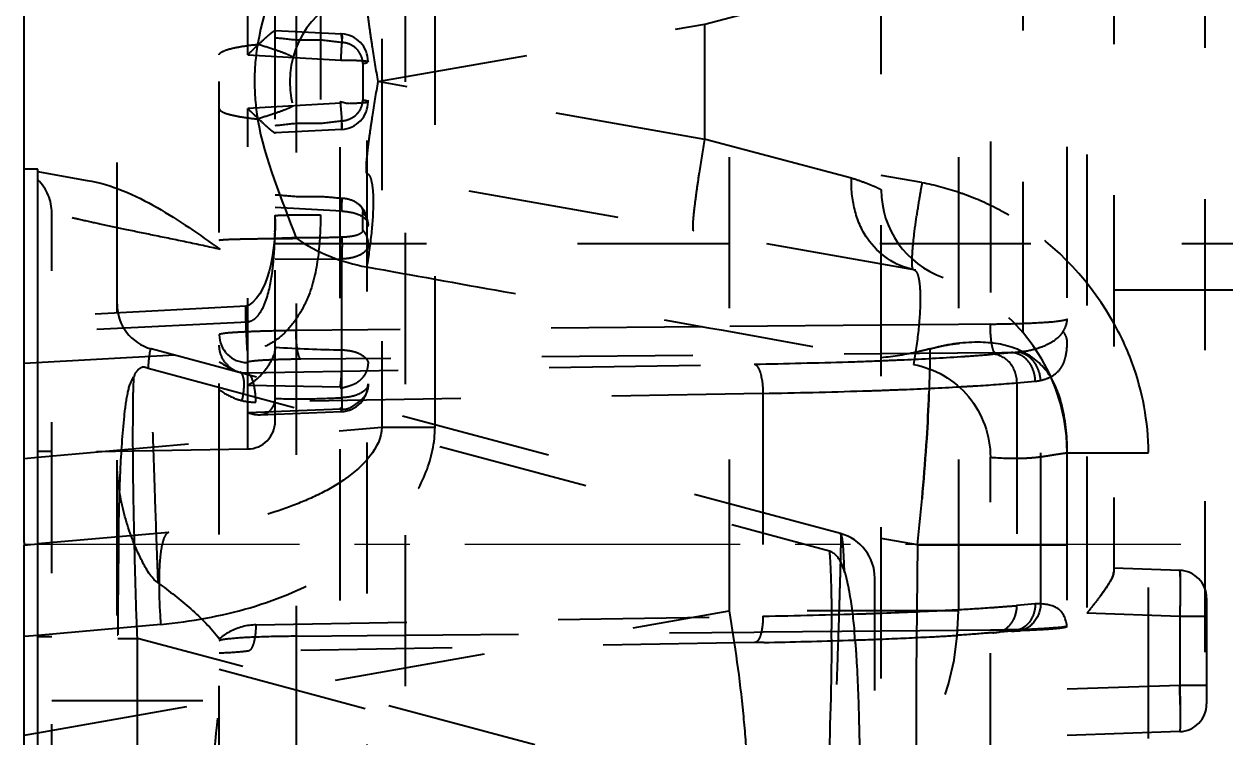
# Model space of a CAD drawing. Header units: millimetres. Extents: x 2141 to 4292, y -4498 to 2648.
# Drawn here: x 3636.41 to 3649.39, y -228.27 to -220.56 of the extents above; entities that cross this region are included whole.
import ezdxf

# ---------------------------------------------------------------- set-up
doc = ezdxf.new("R2010")
doc.units = ezdxf.units.MM
doc.header["$LTSCALE"] = 16.335
doc.header["$PDMODE"] = 3
doc.header["$PDSIZE"] = 0.3125
doc.linetypes.add('CENTER', pattern=[0.6, 0.375, -0.075, 0.075, -0.075])
doc.linetypes.add('HIDDEN', pattern=[0.2, 0.1, -0.1])
doc.layers.get('0').update_dxf_attribs({"linetype": 'CONTINUOUS'})
doc.layers.get('Defpoints').update_dxf_attribs({"linetype": 'CONTINUOUS'})
doc.layers.add('21', color=7, linetype='CONTINUOUS')
doc.layers.add('center', color=1, linetype='CENTER', lineweight=9)
doc.styles.get("Standard").update_dxf_attribs({"font": 'txt', "width": 0.8})
doc.dimstyles.get("Standard").update_dxf_attribs({"dimtxt": 0.15625, "dimasz": 0.1875, "dimexe": 0.125, "dimexo": 0.0625, "dimtad": 0, "dimtih": 1, "dimtoh": 1, "dimdsep": 46, "dimtxsty": 'Standard', "dimcen": 0.09, "dimadec": 0, "dimazin": 0, "dimtp": 0.01, "dimtm": 0.01, "dimtfac": 1, "dimtofl": 0, "dimtmove": 0, "dimatfit": 3, "dimfxl": 0, "dimtolj": 1, "dimarcsym": 0})

# ---------------------------------------------------------------- blocks, each defined once
blk = doc.blocks.new('*D31')
at = {"color": 4, "lineweight": -2}
for p, q in [((3636.413, -222.472), (3636.413, -47.587)), ((3644.413, -47.587), (3658.013, -47.587)), ((3706.418, -47.587), (3680.413, -47.587)), ((3714.418, -73.33), (3714.418, -47.587))]:
    blk.add_line(p, q, dxfattribs=at)
at = {"color": 4}
for points in [[(3644.413, -46.254), (3644.413, -48.921), (3636.413, -47.587)], [(3706.418, -46.254), (3706.418, -48.921), (3714.418, -47.587)]]:
    blk.add_solid(points, dxfattribs=at)
at = {"layer": 'Defpoints', "color": 0}
for p in [(3714.418, -47.587), (3714.418, -73.33), (3636.413, -222.472)]:
    blk.add_point(p, dxfattribs=at)
at = {"color": 6, "insert": (3669.213, -47.587), "char_height": 8, "attachment_point": 5}
blk.add_mtext('\\A1;78.01', dxfattribs=at)

msp = doc.modelspace()

# ---------------------------------------------------------------- linework, layer by layer
at = {"layer": '21', "color": 8, "linetype": 'HIDDEN'}
for p, q in [((3638.523, -307.753), (3638.523, -120.925)), ((3640.533, -134.607), (3640.533, -307.753)), ((3639.353, -135.371), (3639.353, -272.822)), ((3647.688, -275.791), (3647.688, -137.764)), ((3649.176, -166.91), (3649.176, -275.45)), ((3645.678, -270.103), (3645.678, -172.257)), ((3639.83, -246.391), (3639.83, -195.969)), ((3640.123, -246.317), (3640.123, -196.043)), ((3644.033, -215.463), (3644.033, -226.902)), ((3646.513, -215.463), (3646.513, -226.902)), ((3647.901, -215.432), (3647.901, -226.928)), ((3648.191, -215.875), (3648.191, -226.485)), ((3638.831, -220.889), (3638.831, -217.208)), ((3639.128, -224.851), (3639.128, -217.509)), ((3640.281, -217.451), (3640.281, -224.915)), ((3640.855, -224.915), (3640.855, -217.451)), ((3637.418, -236.755), (3637.418, -218.06)), ((3647.214, -223.895), (3647.214, -218.465)), ((3646.858, -218.559), (3646.858, -223.801)), ((3639.617, -219.741), (3639.617, -222.619)), ((3643.773, -220.557), (3645.357, -220.138)), ((3640.238, -221.18), (3643.773, -220.557)), ((3643.773, -221.804), (3643.773, -220.557)), ((3639.128, -220.625), (3639.847, -220.663)), ((3638.831, -220.889), (3639.836, -220.946)), ((3640.074, -220.984), (3640.074, -221.376)), ((3643.773, -221.804), (3640.238, -221.18)), ((3639.836, -221.414), (3638.831, -221.471)), ((3638.831, -225.153), (3638.831, -221.471)), ((3639.847, -221.698), (3639.128, -221.735)), ((3645.357, -222.222), (3643.773, -221.803)), ((3636.558, -222.153), (3637.094, -222.247)), ((3646.052, -223.217), (3640.116, -222.17)), ((3646.118, -222.272), (3645.678, -222.194)), ((3640.028, -222.503), (3640.045, -222.519)), ((3636.713, -229.761), (3636.713, -222.6)), ((3639.847, -222.581), (3639.128, -222.541)), ((3639.847, -224.597), (3639.847, -222.581)), ((3640.074, -222.784), (3640.074, -222.588)), ((3639.126, -222.751), (3639.122, -222.837)), ((3639.127, -222.663), (3639.126, -222.751)), ((3639.122, -222.837), (3639.115, -222.921)), ((3639.115, -222.921), (3639.106, -223.003)), ((3639.128, -222.93), (3714.558, -222.93)), ((3640.133, -222.947), (3640.132, -222.95)), ((3639.128, -223.096), (3639.847, -223.098)), ((3639.042, -223.296), (3639.018, -223.36)), ((3648.191, -223.43), (3714.558, -223.43)), ((3638.812, -223.606), (3636.413, -223.735)), ((3638.812, -223.606), (3638.813, -223.606)), ((3638.842, -223.596), (3638.813, -223.606)), ((3638.831, -223.779), (3636.413, -223.898)), ((3646.858, -223.801), (3646.513, -223.804)), ((3640.129, -223.863), (3639.353, -223.87)), ((3643.744, -223.83), (3640.129, -223.863)), ((3645.675, -223.812), (3643.744, -223.83)), ((3646.513, -223.804), (3645.675, -223.812)), ((3636.413, -224.223), (3638.827, -224.093)), ((3645.238, -226.066), (3637.788, -224.069)), ((3646.91, -224.112), (3639.405, -224.181)), ((3646.886, -224.127), (3647.085, -224.109)), ((3637.753, -224.279), (3645.118, -226.252)), ((3638.824, -224.328), (3644.306, -224.234)), ((3647.145, -224.436), (3647.343, -224.419)), ((3647.145, -224.436), (3647.145, -226.845)), ((3647.402, -226.826), (3647.402, -224.409)), ((3639.836, -224.482), (3638.831, -224.466)), ((3644.4, -224.551), (3638.918, -224.645)), ((3644.4, -224.551), (3644.4, -226.959)), ((3638.831, -224.757), (3639.836, -224.716)), ((3638.96, -224.781), (3639.843, -224.747)), ((3636.563, -225.24), (3640.281, -224.915)), ((3640.281, -224.915), (3640.855, -224.915)), ((3638.831, -225.153), (3636.413, -225.195)), ((3636.713, -225.18), (3636.563, -225.18)), ((3647.688, -225.192), (3648.568, -225.192)), ((3648.568, -228.283), (3648.568, -225.192)), ((3646.858, -274.732), (3646.858, -225.241)), ((3637.978, -226.055), (3636.563, -226.178)), ((3637.607, -226.18), (3637.605, -226.079)), ((3646.069, -226.189), (3645.678, -226.12)), ((3636.413, -226.162), (3636.413, -226.192)), ((3637.61, -226.297), (3637.607, -226.18)), ((3646.069, -226.189), (3646.055, -227.582)), ((3646.069, -226.189), (3647.688, -226.189)), ((3648.906, -226.464), (3648.191, -226.439)), ((3645.609, -240.83), (3645.609, -226.549)), ((3649.196, -226.764), (3649.196, -227.908)), ((3636.563, -228.22), (3644.033, -226.902)), ((3646.513, -226.902), (3644.033, -226.902)), ((3647.343, -226.827), (3647.145, -226.845)), ((3638.918, -227.053), (3644.4, -226.959)), ((3648.906, -226.963), (3647.901, -226.928)), ((3648.906, -226.963), (3648.906, -227.708)), ((3649.196, -226.963), (3648.906, -226.963)), ((3637.891, -227.051), (3636.563, -227.167)), ((3637.418, -227.16), (3637.427, -227.16)), ((3639.353, -227.177), (3640.123, -227.169)), ((3640.123, -227.169), (3644.305, -227.131)), ((3644.305, -227.131), (3644.401, -227.13)), ((3644.401, -227.13), (3645.678, -227.118)), ((3645.678, -227.118), (3646.514, -227.11)), ((3646.514, -227.11), (3646.858, -227.107)), ((3647.085, -227.12), (3646.886, -227.138)), ((3636.563, -227.18), (3636.713, -227.18)), ((3637.427, -227.2), (3637.638, -227.2)), ((3637.638, -238.338), (3637.638, -227.2)), ((3645.088, -229.197), (3637.638, -227.2)), ((3644.306, -227.245), (3638.824, -227.339)), ((3644.41, -227.243), (3644.306, -227.245)), ((3638.523, -227.534), (3645.135, -229.306)), ((3646.055, -227.582), (3646.027, -269.186)), ((3648.906, -227.708), (3647.688, -227.75)), ((3649.196, -227.708), (3648.906, -227.708)), ((3636.713, -227.873), (3638.531, -227.873)), ((3648.906, -228.208), (3647.688, -228.25))]:
    msp.add_line(p, q, dxfattribs=at)
at = {"layer": '21', "color": 7, "linetype": 'Continuous'}
for p, q in [((3636.413, -226.162), (3636.413, -206.605)), ((3636.563, -222.127), (3636.413, -222.127)), ((3636.563, -230.233), (3636.563, -222.127)), ((3636.413, -225.253), (3636.563, -225.24)), ((3636.413, -226.192), (3636.563, -226.178)), ((3636.413, -235.755), (3636.413, -226.192)), ((3636.563, -227.167), (3636.413, -227.18)), ((3636.413, -228.246), (3636.563, -228.22))]:
    msp.add_line(p, q, dxfattribs=at)
at = {"layer": '21', "color": 8, "linetype": 'HIDDEN'}
for points in [[(3639.106, -223.003), (3639.094, -223.081), (3639.08, -223.156), (3639.062, -223.228), (3639.042, -223.296)], [(3639.018, -223.36), (3638.991, -223.42), (3638.96, -223.474), (3638.926, -223.522), (3638.886, -223.565), (3638.842, -223.596)]]:
    msp.add_lwpolyline(points, dxfattribs=at)
for centre, radius, start, end in [((3640.29, -221.18), 1.005, 99.9948, 260.0093), ((3639.831, -220.964), 0.301, 0, 87), ((3641.287, -221.177), 2.383, 170.327, 179.8365), ((3641.223, -221.185), 2.319, 179.6217, 189.8879), ((3639.831, -221.396), 0.301, 273, 0), ((3636.213, -222.6), 0.5, 0, 45.573), ((3646.683, -222.349), 1.005, 180, 250.5288), ((3658.107, -224.373), 12.171, 170.0594, 170.7579), ((3645.539, -225.262), 3.045, 71.1003, 79.0274), ((3639.83, -222.731), 0.302, 357.9023, 49.0368), ((3656.696, -224.148), 10.743, 170.7341, 171.8702), ((3645.549, -225.233), 3.014, 68.1461, 71.1007), ((3645.586, -225.146), 2.92, 59.7469, 68.1778), ((3629.463, -222.627), 9.664, 359.6679, 0.0038), ((3635.147, -222.401), 4.703, 357.8073, 358.584), ((3631.163, -222.639), 7.964, 358.8207, 359.6814), ((3633.455, -222.69), 5.672, 357.2373, 358.8581), ((3639.831, -222.947), 0.302, 357.8722, 6.5638), ((3645.678, -225.192), 2.01, 0.0165, 80), ((3637.918, -223.586), 0.5, 180, 255), ((3646.709, -209.4), 14.402, 270.5914, 271.5517), ((3638.824, -223.916), 0.301, 180.0127, 270.0127), ((3640.024, -210.864), 13.217, 266.1103, 269.2313), ((3646.701, -201.354), 22.758, 270.5251, 270.9656), ((3638.814, -224.029), 0.3, 228.0652, 271.9643), ((3643.135, -155.251), 68.993, 270.97231, 271.81697), ((3643.667, -172.993), 51.244, 271.8519, 272.2716), ((3645.623, -225.228), 2.946, 0.7101, 20.1716), ((3639.831, -224.447), 0.301, 272.1702, 0.0426), ((3643.154, -151.16), 73.401, 270.9723, 271.81696), ((3643.665, -168.394), 56.16, 271.8534, 272.0681), ((3646.496, -224.937), 1.163, 15.3145, 19.3736), ((3638.908, -224.042), 0.603, 256.8254, 270.968), ((3645.728, -225.149), 1.96, 360, 15.3682), ((3638.826, -224.851), 0.301, 271, 0), ((3702.816, -227.123), 65.389, 179.09959, 179.23466), ((3645.109, -226.549), 0.5, 0, 75), ((3703.067, -227.178), 65.64, 179.1896, 179.98478), ((3648.896, -226.764), 0.3, 0, 88), ((3643.513, -226.902), 3, 280, 0), ((3644.239, -185.623), 41.328, 272.0149, 273.0173), ((3644.735, -195.263), 31.676, 273.0377, 273.2383), ((3645.188, -202.953), 23.972, 273.1969, 274.0833), ((3645.694, -210.027), 16.88, 274.0781, 274.7023), ((3645.932, -212.936), 13.962, 274.7073, 274.9822), ((3643.249, -157.453), 69.516, 270.9487, 271.84056), ((3643.665, -170.803), 56.16, 271.8534, 272.0681), ((3638.935, -227.676), 0.624, 118.216, 131.3458), ((3620.66, -227.096), 24.481, 359.7351, 359.9918), ((3637.363, -227.863), 8.059, 4.9545, 5.3334), ((3636.645, -227.925), 8.779, 4.6608, 4.956), ((3644.808, -200.788), 26.433, 273.0171, 273.6494), ((3646.256, -201.023), 26.111, 271.8198, 272.0093), ((3647.137, -226.889), 0.231, 278.403, 289.4749), ((3646.92, -218.161), 8.945, 271.9113, 273.6869), ((3643.249, -162.777), 64.477, 271.03211, 271.8429), ((3643.725, -177.637), 49.609, 271.845, 272.2785), ((3644.248, -190.269), 36.966, 272.2478, 273.0261), ((3626.103, -228.194), 22.808, 0.6982, 1.2222), ((3648.896, -227.908), 0.3, 272, 0)]:
    msp.add_arc(centre, radius, start, end, dxfattribs=at)
for points in [[(3639.353, -219.486), (3639.201, -219.912), (3639.009, -220.33), (3638.938, -220.777)], [(3639.368, -220.731), (3639.288, -220.728), (3639.208, -220.713), (3639.128, -220.708)], [(3639.609, -220.731), (3639.528, -220.728), (3639.448, -220.735), (3639.368, -220.731)], [(3639.849, -220.756), (3639.769, -220.751), (3639.689, -220.735), (3639.609, -220.731)], [(3639.964, -220.792), (3639.93, -220.772), (3639.889, -220.759), (3639.849, -220.756)], [(3640.045, -221.486), (3640.064, -221.453), (3640.074, -221.414), (3640.074, -221.376)], [(3638.938, -221.584), (3639.011, -222.03), (3639.2, -222.449), (3639.353, -222.874)], [(3639.128, -221.653), (3639.208, -221.647), (3639.288, -221.632), (3639.368, -221.629)], [(3639.368, -221.629), (3639.448, -221.625), (3639.528, -221.633), (3639.609, -221.629)], [(3639.609, -221.629), (3639.689, -221.625), (3639.769, -221.61), (3639.849, -221.604)], [(3639.128, -222.403), (3639.208, -222.407), (3639.288, -222.418), (3639.368, -222.421)], [(3639.368, -222.421), (3639.448, -222.423), (3639.528, -222.418), (3639.609, -222.421)], [(3639.609, -222.421), (3639.689, -222.423), (3639.769, -222.435), (3639.849, -222.439)], [(3640.076, -222.643), (3640.092, -222.655), (3640.108, -222.668), (3640.118, -222.685)], [(3640.118, -222.685), (3640.127, -222.699), (3640.133, -222.715), (3640.133, -222.731)], [(3639.368, -222.869), (3639.288, -222.87), (3639.208, -222.874), (3639.128, -222.876)], [(3639.353, -222.874), (3639.58, -223.028), (3639.846, -223.135), (3640.116, -223.183)], [(3639.609, -222.869), (3639.528, -222.87), (3639.448, -222.868), (3639.368, -222.869)], [(3639.849, -222.862), (3639.769, -222.864), (3639.689, -222.868), (3639.609, -222.869)], [(3639.1, -223.213), (3639.11, -223.13), (3639.116, -223.047), (3639.12, -222.963)], [(3639.031, -223.539), (3639.067, -223.434), (3639.087, -223.323), (3639.1, -223.213)], [(3647.646, -223.881), (3647.663, -223.853), (3647.677, -223.821), (3647.684, -223.789)], [(3647.684, -223.789), (3647.687, -223.774), (3647.688, -223.758), (3647.688, -223.743)], [(3647.619, -223.917), (3647.629, -223.906), (3647.638, -223.894), (3647.646, -223.881)], [(3638.549, -224.152), (3638.532, -224.114), (3638.523, -224.072), (3638.523, -224.03)], [(3638.622, -224.254), (3638.591, -224.226), (3638.566, -224.191), (3638.549, -224.152)], [(3647.085, -224.109), (3647.109, -224.108), (3647.133, -224.106), (3647.156, -224.104)], [(3647.156, -224.104), (3647.212, -224.098), (3647.268, -224.089), (3647.322, -224.075)], [(3647.306, -224.263), (3647.285, -224.219), (3647.252, -224.18), (3647.212, -224.153)], [(3647.365, -224.267), (3647.345, -224.225), (3647.314, -224.186), (3647.277, -224.157)], [(3638.671, -224.295), (3638.697, -224.307), (3638.723, -224.316), (3638.75, -224.322)], [(3640.117, -224.311), (3640.127, -224.286), (3640.133, -224.258), (3640.133, -224.23)], [(3637.609, -224.342), (3637.606, -224.351), (3637.605, -224.361), (3637.601, -224.37)], [(3647.343, -224.419), (3647.363, -224.417), (3647.383, -224.414), (3647.402, -224.409)], [(3647.402, -224.409), (3647.435, -224.401), (3647.467, -224.391), (3647.498, -224.377)], [(3638.523, -224.511), (3638.573, -224.548), (3638.628, -224.58), (3638.686, -224.602)], [(3638.686, -224.602), (3638.713, -224.613), (3638.742, -224.622), (3638.77, -224.629)], [(3639.114, -224.675), (3639.123, -224.652), (3639.128, -224.626), (3639.128, -224.601)], [(3637.444, -225.604), (3637.427, -225.495), (3637.417, -225.384), (3637.418, -225.274)], [(3637.571, -226.091), (3637.513, -225.933), (3637.47, -225.77), (3637.444, -225.604)], [(3645.264, -226.436), (3645.27, -226.452), (3645.275, -226.469), (3645.281, -226.486)], [(3645.28, -226.472), (3645.29, -226.507), (3645.299, -226.541), (3645.307, -226.576)], [(3647.11, -226.994), (3647.133, -226.948), (3647.145, -226.896), (3647.145, -226.845)], [(3647.402, -226.826), (3647.382, -226.825), (3647.363, -226.826), (3647.343, -226.827)], [(3647.307, -226.978), (3647.287, -227.02), (3647.255, -227.058), (3647.215, -227.082)], [(3638.918, -227.053), (3638.822, -227.056), (3638.724, -227.081), (3638.64, -227.126)], [(3646.886, -227.138), (3646.927, -227.139), (3646.97, -227.128), (3647.006, -227.107)], [(3647.154, -227.111), (3647.131, -227.117), (3647.108, -227.121), (3647.085, -227.12)], [(3647.215, -227.082), (3647.196, -227.095), (3647.175, -227.104), (3647.154, -227.111)], [(3647.277, -227.074), (3647.258, -227.087), (3647.237, -227.099), (3647.215, -227.107)]]:
    msp.add_open_spline(points, degree=3, dxfattribs=at)
for points, knots in [([(3640.116, -220.19), (3640.113, -220.191), (3640.11, -220.199), (3640.108, -220.224), (3640.109, -220.281), (3640.117, -220.37), (3640.131, -220.492), (3640.151, -220.64), (3640.185, -220.873), (3640.215, -221.055), (3640.238, -221.18)], [0, 0, 0, 0, 0.006958, 0.022126, 0.079401, 0.171703, 0.295459, 0.446218, 0.618421, 1, 1, 1, 1]), ([(3638.831, -220.889), (3638.864, -220.856), (3638.928, -220.795), (3639.007, -220.721), (3639.06, -220.674), (3639.095, -220.643), (3639.11, -220.636), (3639.128, -220.62), (3639.128, -220.623)], [0, 0, 0, 0, 0.350232, 0.6674, 0.801445, 0.908303, 0.977414, 1, 1, 1, 1]), ([(3639.831, -220.663), (3639.837, -220.638), (3639.852, -220.74), (3639.844, -220.781), (3639.84, -220.855), (3639.837, -220.908), (3639.836, -220.946)], [0, 0, 0, 0, 0.272132, 0.424291, 0.601487, 1, 1, 1, 1]), ([(3639.847, -220.663), (3639.848, -220.663), (3639.848, -220.668), (3639.85, -220.681), (3639.85, -220.696), (3639.85, -220.707)], [0, 0, 0, 0, 0.069729, 0.260544, 1, 1, 1, 1]), ([(3638.522, -220.891), (3638.522, -220.876), (3638.569, -220.844), (3638.65, -220.821), (3638.783, -220.794), (3638.882, -220.782), (3638.938, -220.777)], [0, 0, 0, 0, 0.102837, 0.311038, 0.621279, 1, 1, 1, 1]), ([(3639.319, -220.921), (3639.32, -220.918), (3639.31, -220.91), (3639.293, -220.901), (3639.261, -220.886), (3639.196, -220.861), (3639.087, -220.823), (3638.992, -220.793), (3638.938, -220.777)], [0, 0, 0, 0, 0.022189, 0.073818, 0.156845, 0.270723, 0.585184, 1, 1, 1, 1]), ([(3639.85, -220.707), (3639.85, -220.711), (3639.849, -220.727), (3639.849, -220.743), (3639.849, -220.756)], [0, 0, 0, 0, 0.219651, 1, 1, 1, 1]), ([(3640.074, -220.984), (3640.074, -220.946), (3640.053, -220.868), (3639.997, -220.812), (3639.964, -220.792)], [0, 0, 0, 0, 0.500088, 1, 1, 1, 1]), ([(3639.836, -220.946), (3639.874, -220.946), (3639.944, -220.947), (3640.027, -220.95), (3640.079, -220.953), (3640.108, -220.956), (3640.122, -220.959), (3640.133, -220.961), (3640.133, -220.964)], [0, 0, 0, 0, 0.381429, 0.704658, 0.828259, 0.920187, 0.977596, 1, 1, 1, 1]), ([(3640.075, -220.984), (3640.08, -220.983), (3640.098, -220.98), (3640.116, -220.976), (3640.126, -220.971)], [0, 0, 0, 0, 0.331221, 1, 1, 1, 1]), ([(3640.238, -221.18), (3640.215, -221.306), (3640.185, -221.488), (3640.151, -221.72), (3640.131, -221.869), (3640.118, -221.988), (3640.108, -222.084), (3640.11, -222.131), (3640.109, -222.169), (3640.116, -222.17)], [0, 0, 0, 0, 0.382375, 0.5547, 0.705462, 0.829214, 0.921296, 0.978497, 1, 1, 1, 1]), ([(3639.319, -221.44), (3639.32, -221.442), (3639.31, -221.451), (3639.293, -221.46), (3639.261, -221.474), (3639.197, -221.499), (3639.087, -221.537), (3638.992, -221.567), (3638.938, -221.584)], [0, 0, 0, 0, 0.022092, 0.073706, 0.156735, 0.27063, 0.585112, 1, 1, 1, 1]), ([(3639.831, -221.396), (3639.851, -221.396), (3639.887, -221.414), (3639.944, -221.415), (3639.995, -221.411), (3640.041, -221.41), (3640.078, -221.407), (3640.107, -221.404), (3640.121, -221.401), (3640.133, -221.399), (3640.133, -221.396)], [0, 0, 0, 0, 0.193418, 0.379119, 0.551748, 0.702593, 0.826996, 0.919769, 0.977676, 1, 1, 1, 1]), ([(3639.831, -221.396), (3639.833, -221.435), (3639.838, -221.491), (3639.844, -221.561), (3639.846, -221.607), (3639.846, -221.643), (3639.849, -221.673), (3639.845, -221.685), (3639.849, -221.697), (3639.847, -221.698)], [0, 0, 0, 0, 0.382523, 0.55635, 0.707722, 0.831664, 0.923669, 0.980491, 1, 1, 1, 1]), ([(3640.074, -221.376), (3640.083, -221.378), (3640.096, -221.38), (3640.111, -221.384), (3640.119, -221.386), (3640.127, -221.387), (3640.131, -221.407), (3640.133, -221.376), (3640.132, -221.381)], [0, 0, 0, 0, 0.346903, 0.485704, 0.596082, 0.685191, 0.796631, 1, 1, 1, 1]), ([(3638.523, -221.469), (3638.523, -221.484), (3638.565, -221.515), (3638.646, -221.538), (3638.779, -221.566), (3638.881, -221.578), (3638.938, -221.584)], [0, 0, 0, 0, 0.096813, 0.29688, 0.607268, 1, 1, 1, 1]), ([(3639.128, -221.738), (3639.128, -221.741), (3639.109, -221.724), (3639.095, -221.718), (3639.06, -221.687), (3639.007, -221.639), (3638.928, -221.564), (3638.864, -221.504), (3638.831, -221.471)], [0, 0, 0, 0, 0.023901, 0.094006, 0.20045, 0.334271, 0.652216, 1, 1, 1, 1]), ([(3639.849, -221.604), (3639.888, -221.601), (3639.966, -221.578), (3640.025, -221.52), (3640.045, -221.486)], [0, 0, 0, 0, 0.50214, 1, 1, 1, 1]), ([(3639.847, -221.698), (3639.849, -221.697), (3639.848, -221.685), (3639.85, -221.671), (3639.849, -221.64), (3639.849, -221.617), (3639.849, -221.604)], [0, 0, 0, 0, 0.068586, 0.263158, 0.578046, 1, 1, 1, 1]), ([(3643.651, -222.793), (3643.645, -222.792), (3643.645, -222.758), (3643.644, -222.712), (3643.653, -222.615), (3643.667, -222.491), (3643.688, -222.336), (3643.722, -222.104), (3643.752, -221.924), (3643.773, -221.804)], [0, 0, 0, 0, 0.019151, 0.073119, 0.166092, 0.295118, 0.454298, 0.632597, 1, 1, 1, 1]), ([(3640.116, -222.17), (3640.127, -222.172), (3640.153, -222.198), (3640.183, -222.303), (3640.192, -222.516), (3640.17, -222.828), (3640.137, -223.062), (3640.116, -223.183)], [0, 0, 0, 0, 0.03476, 0.094972, 0.316513, 0.644792, 1, 1, 1, 1]), ([(3646.027, -223.212), (3645.83, -223.177), (3645.538, -222.968), (3645.377, -222.567), (3645.351, -222.336), (3645.357, -222.222)], [0, 0, 0, 0, 0.467792, 0.734696, 1, 1, 1, 1]), ([(3645.357, -222.222), (3645.404, -222.235), (3645.468, -222.257), (3645.547, -222.288), (3645.593, -222.307), (3645.628, -222.321), (3645.656, -222.337), (3645.667, -222.339), (3645.678, -222.351), (3645.678, -222.349)], [0, 0, 0, 0, 0.419104, 0.590415, 0.732879, 0.846043, 0.929634, 0.982003, 1, 1, 1, 1]), ([(3637.094, -222.247), (3637.361, -222.292), (3637.869, -222.521), (3638.309, -222.834), (3638.531, -222.993)], [0, 0, 0, 0, 0.498431, 1, 1, 1, 1]), ([(3639.85, -222.468), (3639.85, -222.465), (3639.85, -222.455), (3639.849, -222.445), (3639.849, -222.438)], [0, 0, 0, 0, 0.314256, 1, 1, 1, 1]), ([(3639.849, -222.439), (3639.866, -222.439), (3639.93, -222.447), (3639.993, -222.473), (3640.028, -222.503)], [0, 0, 0, 0, 0.269402, 1, 1, 1, 1]), ([(3639.849, -222.517), (3639.849, -222.512), (3639.849, -222.496), (3639.85, -222.48), (3639.85, -222.468)], [0, 0, 0, 0, 0.283092, 1, 1, 1, 1]), ([(3638.531, -222.993), (3638.409, -222.966), (3638.172, -222.915), (3637.83, -222.845), (3637.519, -222.781), (3637.25, -222.724), (3637.056, -222.681), (3636.927, -222.652), (3636.852, -222.635), (3636.795, -222.621), (3636.75, -222.612), (3636.73, -222.602), (3636.713, -222.603), (3636.713, -222.6)], [0, 0, 0, 0, 0.201049, 0.39088, 0.563062, 0.71249, 0.834515, 0.883987, 0.92512, 0.957478, 0.980843, 0.995059, 1, 1, 1, 1]), ([(3639.617, -222.619), (3639.618, -222.771), (3639.603, -223.074), (3639.522, -223.45), (3639.379, -223.72), (3639.238, -223.902), (3639.052, -224.041), (3638.903, -224.087), (3638.827, -224.093)], [0, 0, 0, 0, 0.249678, 0.499017, 0.624123, 0.749616, 0.874823, 1, 1, 1, 1]), ([(3639.128, -222.627), (3639.128, -222.624), (3639.146, -222.628), (3639.165, -222.622), (3639.214, -222.623), (3639.275, -222.621), (3639.352, -222.621), (3639.467, -222.62), (3639.557, -222.62), (3639.617, -222.619)], [0, 0, 0, 0, 0.016856, 0.070187, 0.162445, 0.291551, 0.450723, 0.629594, 1, 1, 1, 1]), ([(3639.847, -222.581), (3639.869, -222.581), (3639.948, -222.588), (3640.029, -222.61), (3640.076, -222.643)], [0, 0, 0, 0, 0.278562, 1, 1, 1, 1]), ([(3640.045, -222.519), (3640.05, -222.525), (3640.065, -222.544), (3640.074, -222.57), (3640.074, -222.588)], [0, 0, 0, 0, 0.276772, 1, 1, 1, 1]), ([(3640.132, -222.747), (3640.133, -222.718), (3640.126, -222.659), (3640.093, -222.609), (3640.074, -222.588)], [0, 0, 0, 0, 0.509057, 1, 1, 1, 1]), ([(3646.024, -222.932), (3646.026, -222.909), (3646.037, -222.808), (3646.05, -222.707), (3646.061, -222.629)], [0, 0, 0, 0, 0.226943, 1, 1, 1, 1]), ([(3648.388, -224.212), (3648.327, -224.047), (3648.025, -223.416), (3647.508, -222.887), (3647.057, -222.623)], [0, 0, 0, 0, 0.251834, 1, 1, 1, 1]), ([(3638.523, -222.894), (3638.523, -222.892), (3638.53, -222.892), (3638.539, -222.89), (3638.559, -222.889), (3638.598, -222.886), (3638.665, -222.883), (3638.766, -222.881), (3638.893, -222.878), (3639.091, -222.876), (3639.247, -222.874), (3639.353, -222.874)], [0, 0, 0, 0, 0.004925, 0.018584, 0.041086, 0.072372, 0.160969, 0.283683, 0.438218, 0.615935, 1, 1, 1, 1]), ([(3639.849, -222.862), (3639.85, -222.922), (3639.85, -223.001), (3639.848, -223.08), (3639.847, -223.098)], [0, 0, 0, 0, 0.764313, 1, 1, 1, 1]), ([(3639.964, -222.852), (3639.955, -222.853), (3639.917, -222.859), (3639.878, -222.862), (3639.849, -222.862)], [0, 0, 0, 0, 0.235776, 1, 1, 1, 1]), ([(3640.074, -222.784), (3640.074, -222.792), (3640.065, -222.815), (3640.023, -222.839), (3639.986, -222.848), (3639.964, -222.852)], [0, 0, 0, 0, 0.170461, 0.513126, 1, 1, 1, 1]), ([(3640.074, -222.784), (3640.084, -222.797), (3640.102, -222.823), (3640.119, -222.859), (3640.126, -222.89), (3640.131, -222.915), (3640.129, -222.932), (3640.135, -222.947), (3640.132, -222.948)], [0, 0, 0, 0, 0.272073, 0.53103, 0.671468, 0.815681, 0.942316, 1, 1, 1, 1]), ([(3640.132, -222.95), (3640.131, -222.994), (3640.059, -223.056), (3639.954, -223.088), (3639.884, -223.097), (3639.847, -223.098)], [0, 0, 0, 0, 0.389104, 0.675917, 1, 1, 1, 1]), ([(3646.012, -223.105), (3646.013, -223.093), (3646.015, -223.036), (3646.019, -222.978), (3646.024, -222.932)], [0, 0, 0, 0, 0.207893, 1, 1, 1, 1]), ([(3646.027, -223.212), (3646.017, -223.211), (3646.012, -223.161), (3646.012, -223.132), (3646.012, -223.105)], [0, 0, 0, 0, 0.26896, 1, 1, 1, 1]), ([(3640.116, -223.183), (3640.608, -223.271), (3641.839, -223.495), (3643.811, -223.837), (3645.288, -224.106), (3646.027, -224.238)], [0, 0, 0, 0, 0.250004, 0.624999, 1, 1, 1, 1]), ([(3646.027, -223.212), (3646.039, -223.214), (3646.066, -223.241), (3646.084, -223.305), (3646.098, -223.403), (3646.103, -223.596), (3646.083, -223.879), (3646.049, -224.116), (3646.027, -224.238)], [0, 0, 0, 0, 0.034934, 0.095317, 0.190013, 0.317715, 0.646158, 1, 1, 1, 1]), ([(3638.831, -223.779), (3638.858, -223.772), (3638.91, -223.749), (3638.981, -223.664), (3639.013, -223.589), (3639.031, -223.539)], [0, 0, 0, 0, 0.256218, 0.505941, 1, 1, 1, 1]), ([(3638.827, -224.093), (3638.824, -224.041), (3638.82, -223.961), (3638.815, -223.854), (3638.812, -223.777), (3638.81, -223.71), (3638.81, -223.662), (3638.81, -223.633), (3638.81, -223.618), (3638.811, -223.611), (3638.811, -223.606), (3638.812, -223.606)], [0, 0, 0, 0, 0.323411, 0.492866, 0.654896, 0.797254, 0.907556, 0.947567, 0.976401, 0.993759, 1, 1, 1, 1]), ([(3638.813, -223.606), (3638.817, -223.61), (3638.816, -223.631), (3638.823, -223.667), (3638.826, -223.719), (3638.83, -223.758), (3638.831, -223.779)], [0, 0, 0, 0, 0.099828, 0.327951, 0.64163, 1, 1, 1, 1]), ([(3646.91, -224.112), (3646.898, -224.108), (3646.884, -224.068), (3646.871, -224.008), (3646.86, -223.912), (3646.858, -223.842), (3646.858, -223.801)], [0, 0, 0, 0, 0.117809, 0.328776, 0.619762, 1, 1, 1, 1]), ([(3647.099, -223.797), (3647.205, -223.794), (3647.38, -223.787), (3647.556, -223.775), (3647.624, -223.764)], [0, 0, 0, 0, 0.605911, 1, 1, 1, 1]), ([(3647.624, -223.764), (3647.64, -223.761), (3647.658, -223.757), (3647.688, -223.75), (3647.688, -223.743)], [0, 0, 0, 0, 0.716946, 1, 1, 1, 1]), ([(3639.353, -223.871), (3639.244, -223.872), (3639.086, -223.876), (3638.888, -223.882), (3638.765, -223.888), (3638.667, -223.894), (3638.589, -223.899), (3638.553, -223.908), (3638.523, -223.91), (3638.523, -223.916)], [0, 0, 0, 0, 0.393167, 0.565959, 0.714722, 0.835468, 0.924508, 0.97956, 1, 1, 1, 1]), ([(3639.36, -224.017), (3639.359, -224.006), (3639.355, -223.957), (3639.353, -223.908), (3639.353, -223.87)], [0, 0, 0, 0, 0.225665, 1, 1, 1, 1]), ([(3647.322, -224.075), (3647.353, -224.067), (3647.46, -224.033), (3647.565, -223.978), (3647.619, -223.917)], [0, 0, 0, 0, 0.281579, 1, 1, 1, 1]), ([(3647.688, -223.995), (3647.688, -223.986), (3647.685, -223.945), (3647.665, -223.906), (3647.646, -223.881)], [0, 0, 0, 0, 0.230004, 1, 1, 1, 1]), ([(3639.128, -224.044), (3639.128, -224.107), (3639.077, -224.232), (3638.997, -224.333), (3638.95, -224.377)], [0, 0, 0, 0, 0.494467, 1, 1, 1, 1]), ([(3639.405, -224.181), (3639.398, -224.179), (3639.387, -224.158), (3639.37, -224.105), (3639.364, -224.054), (3639.36, -224.017)], [0, 0, 0, 0, 0.129896, 0.355728, 1, 1, 1, 1]), ([(3647.618, -224.63), (3647.584, -224.507), (3647.479, -224.269), (3647.14, -224.035), (3646.691, -223.975), (3646.372, -224.024), (3646.203, -224.07)], [0, 0, 0, 0, 0.223975, 0.43887, 0.691704, 1, 1, 1, 1]), ([(3646.203, -224.07), (3646.23, -224.062), (3646.338, -224.036), (3646.447, -224.017), (3646.528, -224.008)], [0, 0, 0, 0, 0.258617, 1, 1, 1, 1]), ([(3647.656, -224.208), (3647.661, -224.192), (3647.682, -224.123), (3647.688, -224.051), (3647.688, -223.995)], [0, 0, 0, 0, 0.230384, 1, 1, 1, 1]), ([(3637.788, -224.069), (3637.783, -224.068), (3637.772, -224.091), (3637.768, -224.125), (3637.758, -224.195), (3637.755, -224.248), (3637.753, -224.279)], [0, 0, 0, 0, 0.069535, 0.2525, 0.562233, 1, 1, 1, 1]), ([(3637.863, -226.601), (3637.856, -226.424), (3637.844, -226.085), (3637.827, -225.602), (3637.813, -225.173), (3637.803, -224.852), (3637.796, -224.628), (3637.793, -224.487), (3637.79, -224.365), (3637.787, -224.263), (3637.786, -224.183), (3637.786, -224.129), (3637.786, -224.098), (3637.786, -224.082), (3637.787, -224.076), (3637.787, -224.069), (3637.788, -224.069)], [0, 0, 0, 0, 0.210036, 0.401829, 0.572352, 0.718575, 0.781627, 0.837469, 0.885722, 0.926007, 0.957948, 0.981166, 0.989387, 0.995289, 0.998829, 1, 1, 1, 1]), ([(3639.125, -224.187), (3639.102, -224.188), (3639.027, -224.191), (3638.952, -224.195), (3638.899, -224.201)], [0, 0, 0, 0, 0.301375, 1, 1, 1, 1]), ([(3639.405, -224.181), (3639.381, -224.181), (3639.287, -224.182), (3639.193, -224.185), (3639.125, -224.187)], [0, 0, 0, 0, 0.265345, 1, 1, 1, 1]), ([(3639.847, -224.225), (3639.847, -224.212), (3639.847, -224.164), (3639.847, -224.116), (3639.847, -224.08)], [0, 0, 0, 0, 0.261781, 1, 1, 1, 1]), ([(3639.847, -224.08), (3639.884, -224.081), (3639.954, -224.09), (3640.06, -224.122), (3640.133, -224.186), (3640.133, -224.23)], [0, 0, 0, 0, 0.324746, 0.612157, 1, 1, 1, 1]), ([(3646.203, -224.07), (3646.161, -224.081), (3645.989, -224.124), (3645.812, -224.153), (3645.678, -224.165)], [0, 0, 0, 0, 0.24194, 1, 1, 1, 1]), ([(3645.698, -224.196), (3645.774, -224.193), (3646.054, -224.181), (3646.335, -224.167), (3646.538, -224.153)], [0, 0, 0, 0, 0.272314, 1, 1, 1, 1]), ([(3646.069, -226.189), (3646.111, -225.806), (3646.174, -225.101), (3646.204, -224.393), (3646.203, -224.07)], [0, 0, 0, 0, 0.54331, 1, 1, 1, 1]), ([(3646.203, -224.07), (3646.204, -224.393), (3646.174, -225.101), (3646.111, -225.806), (3646.069, -226.189)], [0, 0, 0, 0, 0.456689, 1, 1, 1, 1]), ([(3646.538, -224.153), (3646.569, -224.151), (3646.686, -224.143), (3646.801, -224.134), (3646.886, -224.127)], [0, 0, 0, 0, 0.26751, 1, 1, 1, 1]), ([(3647.145, -224.436), (3647.145, -224.36), (3647.099, -224.209), (3646.955, -224.129), (3646.886, -224.127)], [0, 0, 0, 0, 0.526386, 1, 1, 1, 1]), ([(3647.212, -224.153), (3647.202, -224.146), (3647.163, -224.124), (3647.118, -224.11), (3647.085, -224.109)], [0, 0, 0, 0, 0.267533, 1, 1, 1, 1]), ([(3647.277, -224.157), (3647.268, -224.15), (3647.231, -224.125), (3647.188, -224.108), (3647.156, -224.104)], [0, 0, 0, 0, 0.268578, 1, 1, 1, 1]), ([(3637.753, -224.279), (3637.731, -224.273), (3637.698, -224.259), (3637.668, -224.281), (3637.647, -224.291), (3637.629, -224.314), (3637.614, -224.331), (3637.609, -224.342)], [0, 0, 0, 0, 0.4037, 0.508188, 0.610769, 0.803611, 1, 1, 1, 1]), ([(3638.523, -224.208), (3638.559, -224.23), (3638.607, -224.262), (3638.658, -224.289), (3638.671, -224.295)], [0, 0, 0, 0, 0.742032, 1, 1, 1, 1]), ([(3638.899, -224.201), (3638.881, -224.203), (3638.855, -224.206), (3638.832, -224.211), (3638.824, -224.215), (3638.824, -224.217)], [0, 0, 0, 0, 0.726729, 0.917737, 1, 1, 1, 1]), ([(3639.831, -224.492), (3639.835, -224.454), (3639.846, -224.365), (3639.847, -224.276), (3639.847, -224.225)], [0, 0, 0, 0, 0.424508, 1, 1, 1, 1]), ([(3639.831, -224.492), (3639.847, -224.492), (3639.877, -224.484), (3639.929, -224.468), (3639.987, -224.449), (3640.06, -224.402), (3640.101, -224.349), (3640.117, -224.311)], [0, 0, 0, 0, 0.131752, 0.264903, 0.459972, 0.648071, 1, 1, 1, 1]), ([(3644.306, -224.234), (3644.321, -224.237), (3644.352, -224.271), (3644.389, -224.377), (3644.4, -224.478), (3644.4, -224.551)], [0, 0, 0, 0, 0.134535, 0.358355, 1, 1, 1, 1]), ([(3646.027, -224.238), (3646.253, -224.278), (3646.692, -224.531), (3646.858, -225.009), (3646.858, -225.241)], [0, 0, 0, 0, 0.497695, 1, 1, 1, 1]), ([(3647.343, -224.419), (3647.343, -224.406), (3647.34, -224.352), (3647.324, -224.299), (3647.306, -224.263)], [0, 0, 0, 0, 0.238151, 1, 1, 1, 1]), ([(3647.402, -224.409), (3647.401, -224.398), (3647.396, -224.349), (3647.381, -224.301), (3647.365, -224.267)], [0, 0, 0, 0, 0.239152, 1, 1, 1, 1]), ([(3647.498, -224.377), (3647.533, -224.36), (3647.601, -224.315), (3647.642, -224.245), (3647.656, -224.208)], [0, 0, 0, 0, 0.498656, 1, 1, 1, 1]), ([(3637.497, -224.797), (3637.506, -224.714), (3637.523, -224.57), (3637.564, -224.425), (3637.597, -224.371)], [0, 0, 0, 0, 0.565937, 1, 1, 1, 1]), ([(3637.591, -224.821), (3637.591, -224.777), (3637.592, -224.626), (3637.595, -224.476), (3637.601, -224.37)], [0, 0, 0, 0, 0.293483, 1, 1, 1, 1]), ([(3638.775, -224.35), (3638.773, -224.346), (3638.768, -224.335), (3638.758, -224.325), (3638.75, -224.322)], [0, 0, 0, 0, 0.296144, 1, 1, 1, 1]), ([(3638.77, -224.629), (3638.782, -224.576), (3638.795, -224.484), (3638.792, -224.386), (3638.775, -224.35)], [0, 0, 0, 0, 0.572156, 1, 1, 1, 1]), ([(3638.871, -224.377), (3638.867, -224.37), (3638.856, -224.351), (3638.839, -224.331), (3638.824, -224.328)], [0, 0, 0, 0, 0.332423, 1, 1, 1, 1]), ([(3638.95, -224.377), (3638.94, -224.386), (3638.904, -224.419), (3638.863, -224.448), (3638.831, -224.466)], [0, 0, 0, 0, 0.262507, 1, 1, 1, 1]), ([(3638.918, -224.645), (3638.918, -224.595), (3638.91, -224.504), (3638.889, -224.413), (3638.871, -224.377)], [0, 0, 0, 0, 0.546802, 1, 1, 1, 1]), ([(3640.133, -224.447), (3640.133, -224.491), (3640.06, -224.555), (3639.954, -224.587), (3639.884, -224.596), (3639.847, -224.597)], [0, 0, 0, 0, 0.387843, 0.675254, 1, 1, 1, 1]), ([(3640.133, -224.447), (3640.133, -224.493), (3640.106, -224.591), (3640.027, -224.647), (3639.989, -224.675)], [0, 0, 0, 0, 0.494094, 1, 1, 1, 1]), ([(3646.525, -224.479), (3646.582, -224.476), (3646.789, -224.464), (3646.995, -224.449), (3647.145, -224.436)], [0, 0, 0, 0, 0.27541, 1, 1, 1, 1]), ([(3645.692, -224.517), (3645.766, -224.514), (3646.044, -224.504), (3646.321, -224.491), (3646.525, -224.479)], [0, 0, 0, 0, 0.267407, 1, 1, 1, 1]), ([(3638.96, -224.781), (3638.991, -224.78), (3639.058, -224.763), (3639.102, -224.707), (3639.114, -224.675)], [0, 0, 0, 0, 0.481761, 1, 1, 1, 1]), ([(3639.128, -224.607), (3639.247, -224.608), (3639.487, -224.613), (3639.727, -224.603), (3639.847, -224.597)], [0, 0, 0, 0, 0.49972, 1, 1, 1, 1]), ([(3639.989, -224.675), (3639.953, -224.703), (3639.899, -224.737), (3639.837, -224.718), (3639.831, -224.708)], [0, 0, 0, 0, 0.801808, 1, 1, 1, 1]), ([(3639.831, -224.708), (3639.832, -224.718), (3639.842, -224.726), (3639.839, -224.748), (3639.843, -224.748)], [0, 0, 0, 0, 0.743835, 1, 1, 1, 1]), ([(3639.847, -224.597), (3639.847, -224.618), (3639.847, -224.654), (3639.848, -224.704), (3639.844, -224.727), (3639.846, -224.748), (3639.843, -224.748)], [0, 0, 0, 0, 0.413024, 0.730488, 0.929864, 1, 1, 1, 1]), ([(3637.446, -225.613), (3637.449, -225.537), (3637.459, -225.265), (3637.477, -224.993), (3637.497, -224.797)], [0, 0, 0, 0, 0.278438, 1, 1, 1, 1]), ([(3637.605, -226.079), (3637.602, -225.96), (3637.593, -225.541), (3637.589, -225.122), (3637.591, -224.821)], [0, 0, 0, 0, 0.282004, 1, 1, 1, 1]), ([(3638.831, -224.757), (3638.842, -224.761), (3638.884, -224.775), (3638.928, -224.782), (3638.96, -224.781)], [0, 0, 0, 0, 0.265419, 1, 1, 1, 1]), ([(3637.891, -227.051), (3638.217, -227.016), (3638.866, -226.905), (3639.63, -226.58), (3640.171, -226.201), (3640.524, -225.847), (3640.783, -225.415), (3640.854, -225.081), (3640.855, -224.915)], [0, 0, 0, 0, 0.248487, 0.497282, 0.62226, 0.747802, 0.87374, 1, 1, 1, 1]), ([(3640.281, -224.915), (3640.272, -225.144), (3639.983, -225.435), (3639.596, -225.651), (3639.179, -225.826), (3638.64, -225.971), (3638.199, -226.035), (3637.978, -226.055)], [0, 0, 0, 0, 0.254684, 0.380663, 0.505478, 0.753221, 1, 1, 1, 1]), ([(3646.858, -225.241), (3646.966, -225.249), (3647.124, -225.257), (3647.322, -225.246), (3647.445, -225.23), (3647.533, -225.215), (3647.591, -225.206), (3647.625, -225.201), (3647.651, -225.197), (3647.671, -225.195), (3647.68, -225.192), (3647.688, -225.193), (3647.688, -225.192)], [0, 0, 0, 0, 0.392284, 0.564874, 0.714388, 0.836322, 0.885394, 0.925991, 0.957933, 0.981031, 0.995095, 1, 1, 1, 1]), ([(3637.436, -226.095), (3637.436, -226.054), (3637.439, -225.893), (3637.443, -225.732), (3637.446, -225.613)], [0, 0, 0, 0, 0.257688, 1, 1, 1, 1]), ([(3637.863, -226.601), (3637.783, -226.543), (3637.683, -226.361), (3637.604, -226.184), (3637.571, -226.091)], [0, 0, 0, 0, 0.500506, 1, 1, 1, 1]), ([(3637.978, -226.055), (3637.966, -226.056), (3637.938, -226.079), (3637.9, -226.18), (3637.874, -226.388), (3637.868, -226.696), (3637.881, -226.93), (3637.891, -227.051)], [0, 0, 0, 0, 0.034562, 0.094614, 0.315787, 0.64395, 1, 1, 1, 1]), ([(3645.238, -226.066), (3645.24, -226.066), (3645.239, -226.074), (3645.241, -226.084), (3645.24, -226.105), (3645.241, -226.147), (3645.24, -226.219), (3645.238, -226.326), (3645.235, -226.461), (3645.23, -226.623), (3645.225, -226.81), (3645.216, -227.107), (3645.201, -227.528), (3645.182, -228.081), (3645.16, -228.681), (3645.144, -229.095), (3645.135, -229.306)], [0, 0, 0, 0, 0.001383, 0.005199, 0.011432, 0.02004, 0.04421, 0.077362, 0.119148, 0.169237, 0.227282, 0.292865, 0.44427, 0.616968, 0.804395, 1, 1, 1, 1]), ([(3645.257, -226.117), (3645.255, -226.105), (3645.251, -226.089), (3645.244, -226.067), (3645.238, -226.066)], [0, 0, 0, 0, 0.688895, 1, 1, 1, 1]), ([(3645.281, -226.488), (3645.279, -226.412), (3645.274, -226.288), (3645.265, -226.165), (3645.257, -226.117)], [0, 0, 0, 0, 0.613869, 1, 1, 1, 1]), ([(3645.118, -226.252), (3645.12, -226.28), (3645.13, -226.423), (3645.135, -226.566), (3645.137, -226.682)], [0, 0, 0, 0, 0.189957, 1, 1, 1, 1]), ([(3645.118, -226.252), (3645.142, -226.262), (3645.212, -226.307), (3645.245, -226.385), (3645.264, -226.436)], [0, 0, 0, 0, 0.330054, 1, 1, 1, 1]), ([(3637.638, -227.2), (3637.635, -227.124), (3637.623, -226.823), (3637.615, -226.522), (3637.61, -226.297)], [0, 0, 0, 0, 0.252362, 1, 1, 1, 1]), ([(3648.191, -226.485), (3648.191, -226.516), (3648.154, -226.585), (3648.088, -226.688), (3647.998, -226.806), (3647.934, -226.887), (3647.901, -226.928)], [0, 0, 0, 0, 0.172409, 0.418082, 0.701494, 1, 1, 1, 1]), ([(3648.149, -226.591), (3648.155, -226.581), (3648.173, -226.548), (3648.191, -226.512), (3648.191, -226.485)], [0, 0, 0, 0, 0.304357, 1, 1, 1, 1]), ([(3648.906, -226.464), (3648.909, -226.464), (3648.906, -226.484), (3648.911, -226.505), (3648.91, -226.555), (3648.911, -226.614), (3648.91, -226.69), (3648.909, -226.807), (3648.907, -226.9), (3648.906, -226.963)], [0, 0, 0, 0, 0.01988, 0.076866, 0.169062, 0.293293, 0.444696, 0.618071, 1, 1, 1, 1]), ([(3648.91, -226.531), (3648.91, -226.522), (3648.909, -226.505), (3648.909, -226.483), (3648.907, -226.473), (3648.908, -226.464), (3648.906, -226.464)], [0, 0, 0, 0, 0.42841, 0.74062, 0.932186, 1, 1, 1, 1]), ([(3637.863, -226.601), (3637.984, -226.689), (3638.219, -226.873), (3638.434, -227.086), (3638.523, -227.207)], [0, 0, 0, 0, 0.50015, 1, 1, 1, 1]), ([(3645.307, -226.576), (3645.316, -226.616), (3645.352, -226.794), (3645.373, -226.974), (3645.387, -227.114)], [0, 0, 0, 0, 0.225008, 1, 1, 1, 1]), ([(3648.044, -226.745), (3648.054, -226.732), (3648.091, -226.682), (3648.126, -226.63), (3648.149, -226.591)], [0, 0, 0, 0, 0.26847, 1, 1, 1, 1]), ([(3645.137, -226.682), (3645.138, -226.714), (3645.141, -226.853), (3645.141, -226.992), (3645.141, -227.099)], [0, 0, 0, 0, 0.227828, 1, 1, 1, 1]), ([(3644.033, -226.902), (3644.096, -227.271), (3644.172, -227.808), (3644.227, -228.496), (3644.243, -228.935), (3644.232, -229.3), (3644.202, -229.55), (3644.16, -229.703), (3644.122, -229.794), (3644.07, -229.85), (3644.033, -229.857)], [0, 0, 0, 0, 0.370857, 0.538003, 0.684941, 0.806783, 0.899766, 0.934932, 0.962691, 1, 1, 1, 1]), ([(3647.402, -226.826), (3647.401, -226.853), (3647.387, -226.947), (3647.332, -227.034), (3647.277, -227.074)], [0, 0, 0, 0, 0.286509, 1, 1, 1, 1]), ([(3647.343, -226.827), (3647.343, -226.84), (3647.34, -226.892), (3647.325, -226.943), (3647.307, -226.978)], [0, 0, 0, 0, 0.240533, 1, 1, 1, 1]), ([(3647.686, -227.074), (3647.68, -227.008), (3647.629, -226.858), (3647.473, -226.831), (3647.402, -226.826)], [0, 0, 0, 0, 0.479157, 1, 1, 1, 1]), ([(3644.4, -226.959), (3644.4, -226.975), (3644.398, -227.034), (3644.391, -227.093), (3644.381, -227.135)], [0, 0, 0, 0, 0.266327, 1, 1, 1, 1]), ([(3647.006, -227.107), (3647.039, -227.088), (3647.078, -227.051), (3647.104, -227.006), (3647.11, -226.994)], [0, 0, 0, 0, 0.740351, 1, 1, 1, 1]), ([(3639.353, -227.177), (3639.211, -227.178), (3638.97, -227.183), (3638.728, -227.194), (3638.629, -227.205)], [0, 0, 0, 0, 0.587824, 1, 1, 1, 1]), ([(3638.918, -227.053), (3638.918, -227.066), (3638.917, -227.111), (3638.913, -227.157), (3638.907, -227.189)], [0, 0, 0, 0, 0.270316, 1, 1, 1, 1]), ([(3644.381, -227.135), (3644.374, -227.164), (3644.365, -227.209), (3644.322, -227.248), (3644.306, -227.245)], [0, 0, 0, 0, 0.648185, 1, 1, 1, 1]), ([(3646.886, -227.138), (3646.856, -227.14), (3646.724, -227.151), (3646.592, -227.161), (3646.49, -227.167)], [0, 0, 0, 0, 0.230282, 1, 1, 1, 1]), ([(3646.858, -227.107), (3646.889, -227.107), (3647.009, -227.106), (3647.13, -227.103), (3647.218, -227.1)], [0, 0, 0, 0, 0.262377, 1, 1, 1, 1]), ([(3647.686, -227.074), (3647.682, -227.079), (3647.663, -227.082), (3647.632, -227.089), (3647.582, -227.094), (3647.492, -227.102), (3647.354, -227.11), (3647.236, -227.115), (3647.171, -227.117)], [0, 0, 0, 0, 0.033166, 0.099613, 0.195332, 0.316658, 0.624502, 1, 1, 1, 1]), ([(3647.495, -227.087), (3647.515, -227.085), (3647.576, -227.081), (3647.638, -227.077), (3647.68, -227.069)], [0, 0, 0, 0, 0.316399, 1, 1, 1, 1]), ([(3638.629, -227.205), (3638.614, -227.206), (3638.588, -227.209), (3638.553, -227.215), (3638.534, -227.22), (3638.523, -227.225), (3638.523, -227.228)], [0, 0, 0, 0, 0.419415, 0.725783, 0.917286, 1, 1, 1, 1]), ([(3638.871, -227.306), (3638.868, -227.312), (3638.858, -227.328), (3638.837, -227.341), (3638.824, -227.339)], [0, 0, 0, 0, 0.310026, 1, 1, 1, 1]), ([(3638.907, -227.189), (3638.905, -227.202), (3638.898, -227.242), (3638.885, -227.282), (3638.871, -227.306)], [0, 0, 0, 0, 0.307015, 1, 1, 1, 1]), ([(3645.141, -227.209), (3645.141, -227.356), (3645.132, -228.019), (3645.106, -228.681), (3645.088, -229.197)], [0, 0, 0, 0, 0.222165, 1, 1, 1, 1]), ([(3645.395, -227.212), (3645.401, -227.28), (3645.421, -227.574), (3645.432, -227.867), (3645.437, -228.092)], [0, 0, 0, 0, 0.233597, 1, 1, 1, 1]), ([(3638.824, -227.339), (3638.805, -227.341), (3638.705, -227.352), (3638.604, -227.357), (3638.523, -227.36)], [0, 0, 0, 0, 0.190614, 1, 1, 1, 1]), ([(3648.906, -227.708), (3648.907, -227.772), (3648.909, -227.864), (3648.91, -227.982), (3648.911, -228.057), (3648.91, -228.117), (3648.911, -228.166), (3648.906, -228.188), (3648.909, -228.208), (3648.906, -228.208)], [0, 0, 0, 0, 0.38189, 0.555233, 0.706638, 0.830889, 0.923099, 0.980107, 1, 1, 1, 1]), ([(3638.385, -229.692), (3638.389, -229.556), (3638.417, -228.948), (3638.475, -228.342), (3638.531, -227.873)], [0, 0, 0, 0, 0.223318, 1, 1, 1, 1]), ([(3645.437, -228.092), (3645.44, -228.179), (3645.447, -228.534), (3645.45, -228.888), (3645.45, -229.157)], [0, 0, 0, 0, 0.244306, 1, 1, 1, 1])]:
    msp.add_open_spline(points, degree=3, knots=knots, dxfattribs=at)
at = {"layer": 'center', "color": 1, "linetype": 'CENTER', "ltscale": 0.486044}
msp.add_line((3636.413, -226.18), (3714.558, -226.18), dxfattribs=at)

# ---------------------------------------------------------------- dimensions: what is measured, and where the dimension line sits
dim = msp.add_linear_dim(base=(3714.417536278, -47.587400992), p1=(3636.412536278, -222.4722973), p2=(3714.417536278, -73.330448609), dimstyle='Standard', override={"dimtxt": 8, "dimasz": 8, "dimexe": 0, "dimexo": 0, "dimgap": 0, "dimtih": 0, "dimtoh": 0, "dimzin": 0, "dimcen": 0, "dimclrd": 4, "dimclre": 4, "dimclrt": 6, "dimadec": 2, "dimtp": 0, "dimtm": 0, "dimtzin": 0})
dim.commit()
dim.dimension.update_dxf_attribs({"geometry": '*D31', "text_midpoint": (3669.212567395, -47.587400992), "dimtype": 160})

doc.saveas('drawing.dxf')
